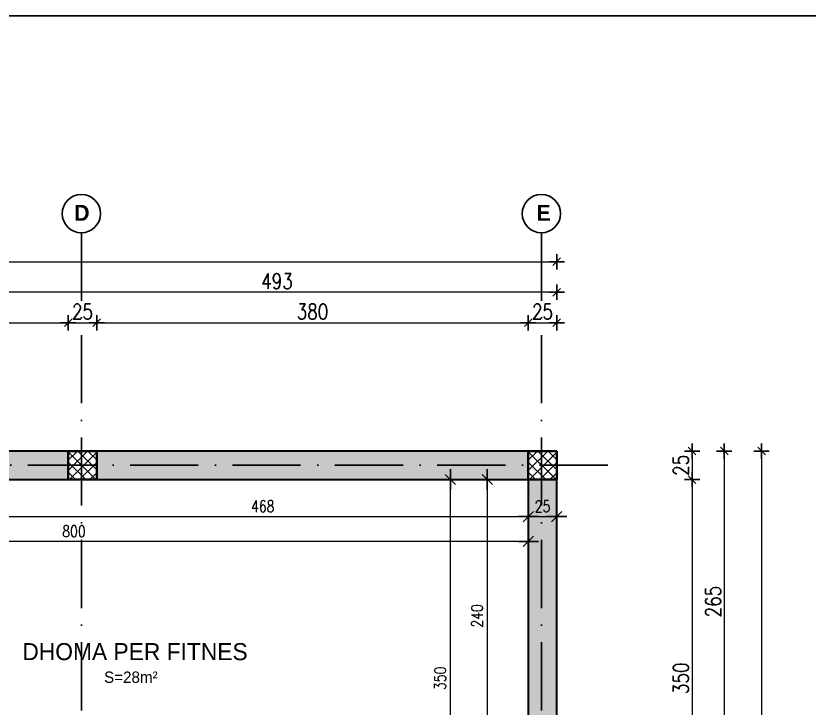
# Model space of a CAD drawing. Header units: metres. Extents: x 2674 to 33045, y -10854 to 2806.
# Drawn here: x 19624 to 20322, y 1649 to 2259 of the extents above; entities that cross this region are included whole.
import ezdxf

# ---------------------------------------------------------------- set-up
doc = ezdxf.new("R2010")
doc.units = ezdxf.units.M
doc.linetypes.add('ACAD_ISO10W100', pattern=[18, 12, -3, 0, -3])
doc.layers.add('2d hamdia', color=7, linetype='Continuous')
doc.styles.add('_DIM Romans 0.8', font='romans.shx', dxfattribs={"width": 0.8})
doc.styles.get("Standard").update_dxf_attribs({"font": 'arial.ttf'})
doc.dimstyles.new('50 jasht', dxfattribs={"dimscale": 15, "dimtxt": 0.9, "dimasz": 0.3, "dimexe": 1.25, "dimexo": 0.625, "dimgap": 0.2, "dimtad": 1, "dimdec": 0, "dimzin": 12, "dimdsep": 46, "dimtxsty": '_DIM Romans 0.8', "dimblk": '- Kosa Crta za DIM (Mala)', "dimcen": 1, "dimse1": 1, "dimse2": 1, "dimclrd": 256, "dimclrt": 256, "dimazin": 3, "dimtfac": 1, "dimtdec": 0, "dimtix": 1, "dimtmove": 0, "dimatfit": 3, "dimfxl": 1, "dimlwd": 0, "dimarcsym": 0})
doc.dimstyles.new('50 mrena', dxfattribs={"dimscale": 10, "dimtxt": 1, "dimasz": 0.6, "dimexe": 1.25, "dimexo": 0.625, "dimgap": 0.4, "dimtad": 1, "dimdec": 0, "dimzin": 12, "dimdsep": 46, "dimtxsty": '_DIM Romans 0.8', "dimblk": '- Kosa Crta za DIM (Mala)', "dimcen": 2.5, "dimse1": 1, "dimse2": 1, "dimclrd": 256, "dimclrt": 256, "dimadec": 0, "dimazin": 3, "dimtfac": 1, "dimtdec": 0, "dimtix": 1, "dimtmove": 0, "dimatfit": 3, "dimfxl": 1, "dimlwd": 15, "dimarcsym": 0})

# ---------------------------------------------------------------- blocks, each defined once
blk = doc.blocks.new('- Kosa Crta za DIM (Mala)')
for points in [[(0, -1.5), (0, 1.5)], [(-1.5, 0), (1.5, 0)], [(-0.75, -0.75), (0.75, 0.75)]]:
    blk.add_lwpolyline(points)
blk = doc.blocks.new('*D890')
at = {"lineweight": 0, "transparency": 16777216}
blk.add_line((19334.6, 1988.74), (19665.6, 1988.74), dxfattribs=at)
at = {"layer": 'Defpoints', "color": 0, "lineweight": 0, "transparency": 16777216}
for p in [(19670.1, 1988.74), (19330.1, 1875.71), (19670.1, 1875.71)]:
    blk.add_point(p, dxfattribs=at)
at = {"lineweight": 0, "transparency": 16777216, "xscale": 4.5, "yscale": 4.5, "zscale": 4.5, "rotation": 180}
blk.add_blockref('- Kosa Crta za DIM (Mala)', (19330.1, 1988.74), dxfattribs=at)
at = {"lineweight": 0, "transparency": 16777216, "xscale": 4.5, "yscale": 4.5, "zscale": 4.5}
blk.add_blockref('- Kosa Crta za DIM (Mala)', (19670.1, 1988.74), dxfattribs=at)
at = {"lineweight": 0, "transparency": 16777216, "insert": (19500.1, 1998.49), "char_height": 13.5, "attachment_point": 5, "style": '_DIM Romans 0.8'}
blk.add_mtext('340', dxfattribs=at)
blk = doc.blocks.new('*D891')
at = {"lineweight": 0, "transparency": 16777216}
blk.add_line((19674.6, 1988.74), (19690.6, 1988.74), dxfattribs=at)
at = {"layer": 'Defpoints', "color": 0, "lineweight": 0, "transparency": 16777216}
for p in [(19695.1, 1988.74), (19670.1, 1875.71), (19695.1, 1875.71)]:
    blk.add_point(p, dxfattribs=at)
at = {"lineweight": 0, "transparency": 16777216, "xscale": 4.5, "yscale": 4.5, "zscale": 4.5, "rotation": 180}
blk.add_blockref('- Kosa Crta za DIM (Mala)', (19670.1, 1988.74), dxfattribs=at)
at = {"lineweight": 0, "transparency": 16777216, "xscale": 4.5, "yscale": 4.5, "zscale": 4.5}
blk.add_blockref('- Kosa Crta za DIM (Mala)', (19695.1, 1988.74), dxfattribs=at)
at = {"lineweight": 0, "transparency": 16777216, "insert": (19682.6, 1998.49), "char_height": 13.5, "attachment_point": 5, "style": '_DIM Romans 0.8'}
blk.add_mtext('25', dxfattribs=at)
blk = doc.blocks.new('*D892')
at = {"lineweight": 0, "transparency": 16777216}
blk.add_line((19699.6, 1988.74), (20070.6, 1988.74), dxfattribs=at)
at = {"layer": 'Defpoints', "color": 0, "lineweight": 0, "transparency": 16777216}
for p in [(20075.1, 1988.74), (19695.1, 1875.71), (20075.1, 1875.71)]:
    blk.add_point(p, dxfattribs=at)
at = {"lineweight": 0, "transparency": 16777216, "xscale": 4.5, "yscale": 4.5, "zscale": 4.5, "rotation": 180}
blk.add_blockref('- Kosa Crta za DIM (Mala)', (19695.1, 1988.74), dxfattribs=at)
at = {"lineweight": 0, "transparency": 16777216, "xscale": 4.5, "yscale": 4.5, "zscale": 4.5}
blk.add_blockref('- Kosa Crta za DIM (Mala)', (20075.1, 1988.74), dxfattribs=at)
at = {"lineweight": 0, "transparency": 16777216, "insert": (19885.1, 1998.49), "char_height": 13.5, "attachment_point": 5, "style": '_DIM Romans 0.8'}
blk.add_mtext('380', dxfattribs=at)
blk = doc.blocks.new('*D893')
at = {"lineweight": 0, "transparency": 16777216}
blk.add_line((20079.6, 1988.74), (20095.6, 1988.74), dxfattribs=at)
at = {"layer": 'Defpoints', "color": 0, "lineweight": 0, "transparency": 16777216}
for p in [(20100.1, 1988.74), (20075.1, 1875.71), (20100.1, 1875.71)]:
    blk.add_point(p, dxfattribs=at)
at = {"lineweight": 0, "transparency": 16777216, "xscale": 4.5, "yscale": 4.5, "zscale": 4.5, "rotation": 180}
blk.add_blockref('- Kosa Crta za DIM (Mala)', (20075.1, 1988.74), dxfattribs=at)
at = {"lineweight": 0, "transparency": 16777216, "xscale": 4.5, "yscale": 4.5, "zscale": 4.5}
blk.add_blockref('- Kosa Crta za DIM (Mala)', (20100.1, 1988.74), dxfattribs=at)
at = {"lineweight": 0, "transparency": 16777216, "insert": (20087.6, 1998.49), "char_height": 13.5, "attachment_point": 5, "style": '_DIM Romans 0.8'}
blk.add_mtext('25', dxfattribs=at)
blk = doc.blocks.new('*D894')
at = {"lineweight": 0, "transparency": 16777216}
blk.add_line((20095.6, 2015.51), (19612.1, 2015.51), dxfattribs=at)
at = {"layer": 'Defpoints', "color": 0, "lineweight": 0, "transparency": 16777216}
for p in [(19607.6, 2015.51), (19607.6, 1875.71), (20100.1, 1875.71)]:
    blk.add_point(p, dxfattribs=at)
at = {"lineweight": 0, "transparency": 16777216, "xscale": 4.5, "yscale": 4.5, "zscale": 4.5, "rotation": 180}
blk.add_blockref('- Kosa Crta za DIM (Mala)', (19607.6, 2015.51), dxfattribs=at)
at = {"lineweight": 0, "transparency": 16777216, "xscale": 4.5, "yscale": 4.5, "zscale": 4.5}
blk.add_blockref('- Kosa Crta za DIM (Mala)', (20100.1, 2015.51), dxfattribs=at)
at = {"lineweight": 0, "transparency": 16777216, "insert": (19853.85, 2025.26), "char_height": 13.5, "attachment_point": 5, "style": '_DIM Romans 0.8'}
blk.add_mtext('493', dxfattribs=at)
blk = doc.blocks.new('*D897')
at = {"lineweight": 0, "transparency": 16777216}
blk.add_line((18964.6, 2042.45), (20095.6, 2042.45), dxfattribs=at)
at = {"layer": 'Defpoints', "color": 0, "lineweight": 0, "transparency": 16777216}
for p in [(20100.1, 2042.45), (18960.1, 1875.71), (20100.1, 1875.71)]:
    blk.add_point(p, dxfattribs=at)
at = {"lineweight": 0, "transparency": 16777216, "xscale": 4.5, "yscale": 4.5, "zscale": 4.5, "rotation": 180}
blk.add_blockref('- Kosa Crta za DIM (Mala)', (18960.1, 2042.45), dxfattribs=at)
at = {"lineweight": 0, "transparency": 16777216, "xscale": 4.5, "yscale": 4.5, "zscale": 4.5}
blk.add_blockref('- Kosa Crta za DIM (Mala)', (20100.1, 2042.45), dxfattribs=at)
at = {"lineweight": 0, "transparency": 16777216, "insert": (19530.1, 2052.2), "char_height": 13.5, "attachment_point": 5, "style": '_DIM Romans 0.8'}
blk.add_mtext('1140', dxfattribs=at)
blk = doc.blocks.new('*D898')
at = {"lineweight": 0, "transparency": 16777216}
blk.add_line((20219.24, 1871.21), (20219.24, 1855.21), dxfattribs=at)
at = {"layer": 'Defpoints', "color": 0, "lineweight": 0, "transparency": 16777216}
for p in [(20100.1, 1875.71), (20100.1, 1850.71), (20219.24, 1850.71)]:
    blk.add_point(p, dxfattribs=at)
at = {"lineweight": 0, "transparency": 16777216, "xscale": 4.5, "yscale": 4.5, "zscale": 4.5}
for p, rotation in [((20219.24, 1875.71), 90), ((20219.24, 1850.71), 270)]:
    blk.add_blockref('- Kosa Crta za DIM (Mala)', p, dxfattribs=dict(at, rotation=rotation))
at = {"lineweight": 0, "transparency": 16777216, "insert": (20209.49, 1863.21), "char_height": 13.5, "attachment_point": 5, "rotation": 90, "style": '_DIM Romans 0.8'}
blk.add_mtext('25', dxfattribs=at)
blk = doc.blocks.new('*D899')
at = {"lineweight": 0, "transparency": 16777216}
blk.add_line((20219.24, 1846.21), (20219.24, 1505.21), dxfattribs=at)
at = {"layer": 'Defpoints', "color": 0, "lineweight": 0, "transparency": 16777216}
for p in [(20100.1, 1850.71), (20100.1, 1500.71), (20219.24, 1500.71)]:
    blk.add_point(p, dxfattribs=at)
at = {"lineweight": 0, "transparency": 16777216, "xscale": 4.5, "yscale": 4.5, "zscale": 4.5}
for p, rotation in [((20219.24, 1850.71), 90), ((20219.24, 1500.71), 270)]:
    blk.add_blockref('- Kosa Crta za DIM (Mala)', p, dxfattribs=dict(at, rotation=rotation))
at = {"lineweight": 0, "transparency": 16777216, "insert": (20209.49, 1675.71), "char_height": 13.5, "attachment_point": 5, "rotation": 90, "style": '_DIM Romans 0.8'}
blk.add_mtext('350', dxfattribs=at)
blk = doc.blocks.new('*D906')
at = {"lineweight": 0, "transparency": 16777216}
blk.add_line((20247.61, 1871.21), (20247.61, 1615.21), dxfattribs=at)
at = {"layer": 'Defpoints', "color": 0, "lineweight": 0, "transparency": 16777216}
for p in [(20100.1, 1875.71), (20100.1, 1610.71), (20247.61, 1610.71)]:
    blk.add_point(p, dxfattribs=at)
at = {"lineweight": 0, "transparency": 16777216, "xscale": 4.5, "yscale": 4.5, "zscale": 4.5}
for p, rotation in [((20247.61, 1875.71), 90), ((20247.61, 1610.71), 270)]:
    blk.add_blockref('- Kosa Crta za DIM (Mala)', p, dxfattribs=dict(at, rotation=rotation))
at = {"lineweight": 0, "transparency": 16777216, "insert": (20237.86, 1743.21), "char_height": 13.5, "attachment_point": 5, "rotation": 90, "style": '_DIM Romans 0.8'}
blk.add_mtext('265', dxfattribs=at)
blk = doc.blocks.new('*D916')
at = {"lineweight": 0, "transparency": 16777216}
blk.add_line((20280.44, 1871.21), (20280.44, 545.21), dxfattribs=at)
at = {"layer": 'Defpoints', "color": 0, "lineweight": 0, "transparency": 16777216}
for p in [(20100.1, 1875.71), (19923.67, 540.71), (20280.44, 540.71)]:
    blk.add_point(p, dxfattribs=at)
at = {"lineweight": 0, "transparency": 16777216, "xscale": 4.5, "yscale": 4.5, "zscale": 4.5}
for p, rotation in [((20280.44, 1875.71), 90), ((20280.44, 540.71), 270)]:
    blk.add_blockref('- Kosa Crta za DIM (Mala)', p, dxfattribs=dict(at, rotation=rotation))
at = {"lineweight": 0, "transparency": 16777216, "insert": (20270.69, 1208.21), "char_height": 13.5, "attachment_point": 5, "rotation": 90, "style": '_DIM Romans 0.8'}
blk.add_mtext('1335', dxfattribs=at)
blk = doc.blocks.new('*D960')
at = {"lineweight": 15, "transparency": 16777216}
blk.add_line((19613.6, 1818.1), (20069.1, 1818.1), dxfattribs=at)
at = {"layer": 'Defpoints', "color": 0, "lineweight": 0, "transparency": 16777216}
for p in [(19607.6, 1850.71), (20075.1, 1850.71), (20075.1, 1818.1)]:
    blk.add_point(p, dxfattribs=at)
at = {"lineweight": 15, "transparency": 16777216, "xscale": 6, "yscale": 6, "zscale": 6, "rotation": 180}
blk.add_blockref('- Kosa Crta za DIM (Mala)', (19607.6, 1818.1), dxfattribs=at)
at = {"lineweight": 15, "transparency": 16777216, "xscale": 6, "yscale": 6, "zscale": 6}
blk.add_blockref('- Kosa Crta za DIM (Mala)', (20075.1, 1818.1), dxfattribs=at)
at = {"lineweight": 0, "transparency": 16777216, "insert": (19841.35, 1827.1), "char_height": 10, "attachment_point": 5, "style": '_DIM Romans 0.8'}
blk.add_mtext('468', dxfattribs=at)
blk = doc.blocks.new('*D961')
at = {"lineweight": 15, "transparency": 16777216}
blk.add_line((20081.1, 1818.1), (20094.1, 1818.1), dxfattribs=at)
at = {"layer": 'Defpoints', "color": 0, "lineweight": 0, "transparency": 16777216}
for p in [(20075.1, 1850.71), (20100.1, 1850.71), (20100.1, 1818.1)]:
    blk.add_point(p, dxfattribs=at)
at = {"lineweight": 15, "transparency": 16777216, "xscale": 6, "yscale": 6, "zscale": 6, "rotation": 180}
blk.add_blockref('- Kosa Crta za DIM (Mala)', (20075.1, 1818.1), dxfattribs=at)
at = {"lineweight": 15, "transparency": 16777216, "xscale": 6, "yscale": 6, "zscale": 6}
blk.add_blockref('- Kosa Crta za DIM (Mala)', (20100.1, 1818.1), dxfattribs=at)
at = {"lineweight": 0, "transparency": 16777216, "insert": (20087.6, 1827.1), "char_height": 10, "attachment_point": 5, "style": '_DIM Romans 0.8'}
blk.add_mtext('25', dxfattribs=at)
blk = doc.blocks.new('*D962')
at = {"lineweight": 15, "transparency": 16777216}
blk.add_line((20069.1, 1796.22), (19281.1, 1796.22), dxfattribs=at)
at = {"layer": 'Defpoints', "color": 0, "lineweight": 0, "transparency": 16777216}
for p in [(19275.1, 1850.71), (20075.1, 1850.71), (19275.1, 1796.22)]:
    blk.add_point(p, dxfattribs=at)
at = {"lineweight": 15, "transparency": 16777216, "xscale": 6, "yscale": 6, "zscale": 6, "rotation": 180}
blk.add_blockref('- Kosa Crta za DIM (Mala)', (19275.1, 1796.22), dxfattribs=at)
at = {"lineweight": 15, "transparency": 16777216, "xscale": 6, "yscale": 6, "zscale": 6}
blk.add_blockref('- Kosa Crta za DIM (Mala)', (20075.1, 1796.22), dxfattribs=at)
at = {"lineweight": 0, "transparency": 16777216, "insert": (19675.1, 1805.22), "char_height": 10, "attachment_point": 5, "style": '_DIM Romans 0.8'}
blk.add_mtext('800', dxfattribs=at)
blk = doc.blocks.new('*D963')
at = {"lineweight": 15, "transparency": 16777216}
blk.add_line((20038.97, 1844.71), (20038.97, 1616.71), dxfattribs=at)
at = {"layer": 'Defpoints', "color": 0, "lineweight": 0, "transparency": 16777216}
for p in [(20075.1, 1850.71), (20038.97, 1610.71), (20075.1, 1610.71)]:
    blk.add_point(p, dxfattribs=at)
at = {"lineweight": 15, "transparency": 16777216, "xscale": 6, "yscale": 6, "zscale": 6}
for p, rotation in [((20038.97, 1850.71), 90), ((20038.97, 1610.71), 270)]:
    blk.add_blockref('- Kosa Crta za DIM (Mala)', p, dxfattribs=dict(at, rotation=rotation))
at = {"lineweight": 0, "transparency": 16777216, "insert": (20029.97, 1730.71), "char_height": 10, "attachment_point": 5, "rotation": 90, "style": '_DIM Romans 0.8'}
blk.add_mtext('240', dxfattribs=at)
blk = doc.blocks.new('*D994')
at = {"lineweight": 15, "transparency": 16777216}
blk.add_line((20006.52, 1506.71), (20006.52, 1844.71), dxfattribs=at)
at = {"layer": 'Defpoints', "color": 0, "lineweight": 0, "transparency": 16777216}
for p in [(20006.52, 1850.71), (20075.1, 1850.71), (20075.1, 1500.71)]:
    blk.add_point(p, dxfattribs=at)
at = {"lineweight": 15, "transparency": 16777216, "xscale": 6, "yscale": 6, "zscale": 6}
for p, rotation in [((20006.52, 1850.71), 90), ((20006.52, 1500.71), 270)]:
    blk.add_blockref('- Kosa Crta za DIM (Mala)', p, dxfattribs=dict(at, rotation=rotation))
at = {"lineweight": 0, "transparency": 16777216, "insert": (19997.52, 1675.71), "char_height": 10, "attachment_point": 5, "rotation": 90, "style": '_DIM Romans 0.8'}
blk.add_mtext('350', dxfattribs=at)

msp = doc.modelspace()

# ---------------------------------------------------------------- hatches: boundary and pattern name
at = {"lineweight": 30}
h = msp.add_hatch(color=255, dxfattribs=at)
h.paths.add_polyline_path([(20100.1, 1850.71), (20075.1, 1850.71), (20075.1, 1610.71), (20100.1, 1610.71)])
h.paths.add_polyline_path([(20075.1, 1875.71), (19695.1, 1875.71), (19695.1, 1850.71), (20075.1, 1850.71)])
h.paths.add_polyline_path([(19670.1, 1875.71), (19607.6, 1875.71), (19607.6, 1850.71), (19670.1, 1850.71)])
h.paths.add_polyline_path([(19427.6, 1875.71), (19330.1, 1875.71), (19330.1, 1850.71), (19427.6, 1850.71)])
h.paths.add_polyline_path([(19305.1, 1875.71), (18985.1, 1875.71), (18985.1, 1850.71), (19255.1, 1850.71), (19255.1, 1590.28), (19275.1, 1590.28), (19275.1, 1850.71), (19305.1, 1850.71)])
h.paths.add_polyline_path([(18985.1, 1850.71), (18960.1, 1850.71), (18960.1, 1655.43), (18985.1, 1655.43)])
h.paths.add_polyline_path([(18985.1, 1555.43), (18960.1, 1555.43), (18960.1, 1500.71), (18985.1, 1500.71)])
h.paths.add_polyline_path([(19091.1, 1475.71), (19066.1, 1475.71), (19066.1, 1335.71), (19091.1, 1335.71)])
h.paths.add_polyline_path([(19305.1, 1500.71), (19275.1, 1500.71), (19275.1, 1510.28), (19255.1, 1510.28), (19255.1, 1500.71), (19091.1, 1500.71), (19091.1, 1475.71), (19305.1, 1475.71)])
h.paths.add_polyline_path([(19330.1, 1475.71), (19305.1, 1475.71), (19305.1, 1080.71), (19330.1, 1080.71)])
h.paths.add_polyline_path([(19350.1, 1500.71), (19330.1, 1500.71), (19330.1, 1475.71), (19350.1, 1475.71)])
h.paths.add_polyline_path([(19670.1, 1500.71), (19440.1, 1500.71), (19440.1, 1475.71), (19670.1, 1475.71)])
h.paths.add_polyline_path([(20075.1, 1500.71), (19695.1, 1500.71), (19695.1, 1475.71), (20075.1, 1475.71)])
h.paths.add_polyline_path([(20100.1, 1475.71), (20075.1, 1475.71), (20075.1, 1455.71), (20100.1, 1455.71)])
h.paths.add_polyline_path([(20100.1, 1510.71), (20075.1, 1510.71), (20075.1, 1500.71), (20100.1, 1500.71)])
h.paths.add_polyline_path([(20100.1, 1355.71), (20075.1, 1355.71), (20075.1, 1330.71), (20100.1, 1330.71)])
h.paths.add_polyline_path([(20100.1, 1230.71), (20075.1, 1230.71), (20075.1, 1205.71), (20100.1, 1205.71)])
h.paths.add_polyline_path([(20100.1, 1105.71), (20075.1, 1105.71), (20075.1, 1095.71), (20100.1, 1095.71)])
h.paths.add_polyline_path([(20100.1, 1070.71), (20075.1, 1070.71), (20075.1, 975.71), (19870.1, 975.71), (19870.1, 950.71), (20100.1, 950.71)])
h.paths.add_polyline_path([(19710.1, 975.71), (19695.1, 975.71), (19695.1, 950.71), (19710.1, 950.71)])
h.paths.add_polyline_path([(19670.1, 975.71), (19630.1, 975.71), (19630.1, 950.71), (19670.1, 950.71)])
h.paths.add_polyline_path([(19550.1, 975.71), (19330.1, 975.71), (19330.1, 950.71), (19550.1, 950.71)])
h.paths.add_polyline_path([(19330.1, 990.71), (19305.1, 990.71), (19305.1, 975.71), (19330.1, 975.71)])
h.paths.add_polyline_path([(19305.1, 975.71), (19260.1, 975.71), (19260.1, 950.71), (19305.1, 950.71)])
h.paths.add_polyline_path([(19120.1, 975.71), (19091.1, 975.71), (19091.1, 985.71), (19066.1, 985.71), (19066.1, 950.71), (19120.1, 950.71)])
h.paths.add_polyline_path([(19091.1, 1145.71), (19066.1, 1145.71), (19066.1, 1095.71), (19091.1, 1095.71)])
at = {"layer": '2d hamdia', "lineweight": 0}
h = msp.add_hatch(dxfattribs=at)
h.set_pattern_fill('ANSI37', color=26, scale=2, style=0)
h.set_pattern_definition([(45, (8704.4565, -10), (-4.490128, 4.490128), []), (135, (8704.4565, -10), (-4.490128, -4.490128), [])])
h.paths.add_polyline_path([(19695.1, 1875.71), (19670.1, 1875.71), (19670.1, 1850.71), (19695.1, 1850.71)])
h = msp.add_hatch(dxfattribs=at)
h.set_pattern_fill('ANSI37', color=26, scale=2, style=0)
h.set_pattern_definition([(45, (9109.4565, -10), (-4.490128, 4.490128), []), (135, (9109.4565, -10), (-4.490128, -4.490128), [])])
h.paths.add_polyline_path([(20100.1, 1875.71), (20075.1, 1875.71), (20075.1, 1850.71), (20100.1, 1850.71)])

# ---------------------------------------------------------------- linework, layer by layer
at = {"color": 124, "linetype": 'ACAD_ISO10W100', "lineweight": 25, "ltscale": 5}
for p, q in [((19681.6, 2067.9), (19681.6, 597)), ((20086.6, 2067.9), (20086.6, 597)), ((20144.98, 1863.21), (18768.6, 1863.21))]:
    msp.add_line(p, q, dxfattribs=at)
for p, q in [((20100.1, 1875.71), (18960.1, 1875.71)), ((20100.1, 950.71), (20100.1, 1875.71)), ((20075.1, 1850.71), (19330.1, 1850.71)), ((20075.1, 1850.71), (20100.1, 1850.71)), ((20075.1, 1500.71), (20075.1, 1850.71)), ((20100.1, 1500.71), (20100.1, 1850.71))]:
    msp.add_line(p, q)
at = {"elevation": -574.66}
msp.add_lwpolyline([(18195, 158.83), (18195, 2258.83), (21165, 2258.83), (21165, 158.83), (18195, 158.83)], close=True, dxfattribs=at)
at = {"lineweight": 30}
for points in [[(19670.1, 1875.71), (19607.6, 1875.71), (19607.6, 1850.71), (19670.1, 1850.71)], [(20075.1, 1875.71), (19695.1, 1875.71), (19695.1, 1850.71), (20075.1, 1850.71)], [(20100.1, 1850.71), (20075.1, 1850.71), (20075.1, 1610.71), (20100.1, 1610.71)]]:
    msp.add_lwpolyline(points, close=True, dxfattribs=at)
at = {"lineweight": 40}
for points in [[(19695.1, 1875.71), (19670.1, 1875.71), (19670.1, 1850.71), (19695.1, 1850.71)], [(20100.1, 1875.71), (20075.1, 1875.71), (20075.1, 1850.71), (20100.1, 1850.71)]]:
    msp.add_lwpolyline(points, close=True, dxfattribs=at)
at = {"color": 124, "lineweight": 25, "ltscale": 5}
for centre in [(19681.6, 2084.78), (20086.6, 2084.78)]:
    msp.add_circle(centre, 16.88, dxfattribs=at)

# ---------------------------------------------------------------- texts
at = {"attachment_point": 1}
for s, width, insert, char_height in [('\\pi-0.77014;{\\fEras Light ITC|b1|i0|c0|p34;\\C124;D}', 11.1898, (19676.07, 2092.45), 14), ('\\pi1.2415;{\\fEras Light ITC|b1|i0|c0|p34;\\C124;E}', 11.1898, (20081.07, 2092.45), 14), ('{\\fEras Light ITC|b0|i0|c0|p34;\\H1.5x;\\C251;DHOMA PER FITNES\\P\\pi71.912;\\H0.66667x;\\C22;S=28m²}', 191.1217, (19629.67, 1706.72), 10)]:
    msp.add_mtext_dynamic_manual_height_columns(s, width=width, gutter_width=12.5, heights=[0], dxfattribs=dict(at, insert=insert, char_height=char_height))

# ---------------------------------------------------------------- dimensions: what is measured, and where the dimension line sits
at = {"lineweight": 0}
for base, p1, p2, dimstyle, picture, middle in [((20100.1, 2042.45), (18960.1, 1875.71), (20100.1, 1875.71), '50 jasht', '*D897', (19530.1, 2052.2)), ((19607.60180519, 2015.51052241), (20100.10180519, 1875.71236995), (19607.60180519, 1875.71236995), '50 jasht', '*D894', (19853.85180519, 2025.26052241)), ((19275.1, 1796.22), (20075.1, 1850.71), (19275.1, 1850.71), '50 mrena', '*D962', (19675.1, 1805.22))]:
    dim = msp.add_linear_dim(base=base, p1=p1, p2=p2, dimstyle=dimstyle, dxfattribs=at)
    dim.commit()
    dim.dimension.update_dxf_attribs({"geometry": picture, "text_midpoint": middle})
for base, p1, p2, dimstyle, picture, middle in [((19670.1, 1988.74), (19330.1, 1875.71), (19670.1, 1875.71), '50 jasht', '*D890', (19500.1, 1998.49)), ((19695.1, 1988.74), (19670.1, 1875.71), (19695.1, 1875.71), '50 jasht', '*D891', (19682.6, 1998.49)), ((20075.1, 1988.74), (19695.1, 1875.71), (20075.1, 1875.71), '50 jasht', '*D892', (19885.1, 1998.49)), ((20100.1, 1988.74), (20075.1, 1875.71), (20100.1, 1875.71), '50 jasht', '*D893', (20087.6, 1998.49)), ((20075.10180519, 1818.09562741), (19607.60180519, 1850.71236995), (20075.10180519, 1850.71236995), '50 mrena', '*D960', (19841.35180519, 1827.09562741)), ((20100.1, 1818.1), (20075.1, 1850.71), (20100.1, 1850.71), '50 mrena', '*D961', (20087.6, 1827.1))]:
    dim = msp.add_linear_dim(base=base, p1=p1, p2=p2, dimstyle=dimstyle, override={"dimtmove": 1}, dxfattribs=at)
    dim.commit()
    dim.dimension.update_dxf_attribs({"geometry": picture, "text_midpoint": middle})
for base, p1, p2, dimstyle, picture, middle in [((20280.44, 540.71), (20100.1, 1875.71), (19923.67, 540.71), '50 jasht', '*D916', (20270.69, 1208.21)), ((20219.24, 1850.71), (20100.1, 1875.71), (20100.1, 1850.71), '50 jasht', '*D898', (20209.49, 1863.21)), ((20247.61, 1610.71), (20100.1, 1875.71), (20100.1, 1610.71), '50 jasht', '*D906', (20237.86, 1743.21)), ((20038.97, 1610.71), (20075.1, 1850.71), (20075.1, 1610.71), '50 mrena', '*D963', (20029.97, 1730.71))]:
    dim = msp.add_linear_dim(base=base, p1=p1, p2=p2, angle=90, dimstyle=dimstyle, dxfattribs=at)
    dim.commit()
    dim.dimension.update_dxf_attribs({"geometry": picture, "text_midpoint": middle})
for base, p1, p2, dimstyle, picture, middle in [((20006.52, 1850.71), (20075.1, 1500.71), (20075.1, 1850.71), '50 mrena', '*D994', (19997.52, 1675.71)), ((20219.24, 1500.71), (20100.1, 1850.71), (20100.1, 1500.71), '50 jasht', '*D899', (20209.49, 1675.71))]:
    dim = msp.add_linear_dim(base=base, p1=p1, p2=p2, angle=90, dimstyle=dimstyle, override={"dimtmove": 1}, dxfattribs=at)
    dim.commit()
    dim.dimension.update_dxf_attribs({"geometry": picture, "text_midpoint": middle})

doc.saveas('drawing.dxf')
